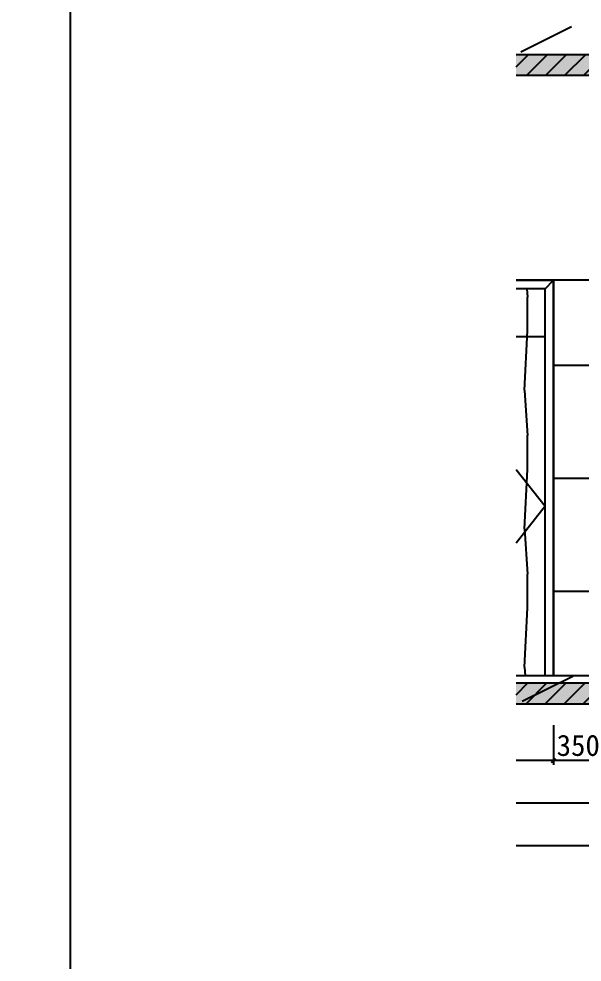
# Model space of a CAD drawing. Header units: millimetres. Extents: x 110215 to 630040, y -488650 to 141897.
# Drawn here: x 201486 to 205474, y -3791 to 2886 of the extents above; entities that cross this region are included whole.
import ezdxf
from ezdxf.xclip import XClip

# ---------------------------------------------------------------- set-up
doc = ezdxf.new("R2010")
doc.units = ezdxf.units.MM
doc.header["$LTSCALE"] = 1000
doc.header["$XCLIPFRAME"] = 0
doc.linetypes.add('_DASH', pattern=[0.6, 0.4, -0.2])
doc.linetypes.add('DOTE', pattern=[2.42, 2, -0.2, 0.02, -0.2])
doc.layers.get('Defpoints').update_dxf_attribs({"color": 2})
for name, color, linetype in [('0-140c立面材料填充', 250, 'Continuous'), ('0-140d立面材料分隔', 146, 'Continuous'), ('0-140立面图剖切线', 4, 'Continuous')]:
    doc.layers.add(name, color=color, linetype=linetype)
doc.styles.add('黑体', font='simhei.ttf')
doc.dimstyles.new('50', dxfattribs={"dimscale": 50, "dimtxt": 3, "dimasz": 0.6, "dimexe": 0.6, "dimexo": 0.6, "dimtad": 1, "dimdec": 0, "dimdsep": 46, "dimtxsty": '黑体', "dimblk1": 'ARCHTICK', "dimblk2": 'ARCHTICK', "dimsah": 1, "dimcen": 0, "dimdle": 1, "dimclrd": 251, "dimclre": 251, "dimclrt": 2, "dimadec": 0, "dimazin": 0, "dimtfac": 1, "dimtdec": 0, "dimtix": 1, "dimtmove": 2, "dimatfit": 3, "dimldrblk": 'DOT', "dimfxl": 0, "dimtolj": 1, "dimtzin": 0, "dimarcsym": 0})
pattern_1 = [(37.5, (677694.32, -150906.93), (-1.6000313, 48.9413237), [0, -38.608, 0, -43.18, 0, -41.275]), (7.5, (677694.32, -150906.93), (44.952328, 71.68251), [0, -20.828, 0, -34.798, 0, -13.335]), (327.5, (677663.077, -150906.93), (79.099237, 0.1437185), [0, -12.7, 0, -45.72, 0, -59.69]), (317.5, (677663.08, -150906.93), (76.355645, 22.292932), [0, -6.35, 0, -29.972, 0, -34.29])]
pattern_2 = [(45, (677694.32, -150906.93), (-269.4077, 269.4077), []), (45, (677784.12, -150906.93), (-269.4077, 269.4077), []), (45, (677873.92, -150906.93), (-269.4077, 269.4077), []), (45, (677963.73, -150906.93), (-269.4077, 269.4077), [])]

# ---------------------------------------------------------------- blocks, each defined once
blk = doc.blocks.new('xdfsfsw')
h = blk.add_hatch()
h.set_pattern_fill('WD木纹1', color=250, scale=20, style=0, pattern_type=2)
h.set_pattern_definition([(90, (2675360.6, 208530.9), (-980, 6e-14), [140, -840]), (272.29061, (2675360.6, 208530.9), (980, -3e-06), [500.4, -24019.192]), (272.29061, (2675360.6, 209510.9), (980, -3e-06), [500.4, -24019.192]), (272.29061, (2675360.6, 210490.9), (980, -3e-06), [500.4, -24019.192]), (272.29061, (2675360.6, 211470.9), (980, -3e-06), [500.4, -24019.192]), (272.29061, (2675360.6, 212450.9), (980, -3e-06), [500.4, -24019.192]), (272.29061, (2675360.6, 213430.9), (980, -3e-06), [500.4, -24019.192]), (272.29061, (2675360.6, 214410.9), (980, -3e-06), [500.4, -24019.192]), (272.29061, (2675360.6, 215390.9), (980, -3e-06), [500.4, -24019.192]), (272.29061, (2675360.6, 216370.9), (980, -3e-06), [500.4, -24019.192]), (272.29061, (2675360.6, 217350.9), (980, -3e-06), [500.4, -24019.192]), (272.29061, (2675360.6, 218330.9), (980, -3e-06), [500.4, -24019.192]), (272.29061, (2675360.6, 219310.9), (980, -3e-06), [500.4, -24019.192]), (272.29061, (2675360.6, 220290.9), (980, -3e-06), [500.4, -24019.192]), (272.29061, (2675360.6, 221270.9), (980, -3e-06), [500.4, -24019.192]), (272.29061, (2675360.6, 222250.9), (980, -3e-06), [500.4, -24019.192]), (272.29061, (2675360.6, 223230.9), (980, -3e-06), [500.4, -24019.192]), (272.29061, (2675360.6, 224210.9), (980, -3e-06), [500.4, -24019.192]), (272.29061, (2675360.6, 225190.9), (980, -3e-06), [500.4, -24019.192]), (272.29061, (2675360.6, 226170.9), (980, -3e-06), [500.4, -24019.192]), (272.29061, (2675360.6, 227150.9), (980, -3e-06), [500.4, -24019.192]), (272.29061, (2675360.6, 228130.9), (980, -3e-06), [500.4, -24019.192]), (272.29061, (2675360.6, 229110.9), (980, -3e-06), [500.4, -24019.192]), (272.29061, (2675360.6, 230090.9), (980, -3e-06), [500.4, -24019.192]), (272.29061, (2675360.6, 231070.9), (980, -3e-06), [500.4, -24019.192]), (272.29061, (2675360.6, 232050.9), (980, -3e-06), [500.4, -24019.192]), (83.65981, (2675360.6, 207850.9), (4e-05, 8820), [181.1077, -8693.1697]), (83.65981, (2675360.6, 208830.9), (4e-05, 8820), [181.1077, -8693.1697]), (83.65981, (2675360.6, 209810.9), (4e-05, 8820), [181.1077, -8693.1697]), (83.65981, (2675360.6, 210790.9), (4e-05, 8820), [181.1077, -8693.1697]), (83.65981, (2675360.6, 211770.9), (4e-05, 8820), [181.1077, -8693.1697]), (83.65981, (2675360.6, 212750.9), (4e-05, 8820), [181.1077, -8693.1697]), (83.65981, (2675360.6, 213730.9), (4e-05, 8820), [181.1077, -8693.1697]), (83.65981, (2675360.6, 214710.9), (4e-05, 8820), [181.1077, -8693.1697]), (83.65981, (2675360.6, 215690.9), (4e-05, 8820), [181.1077, -8693.1697]), (90, (2675360.6, 207690.9), (-980, 6e-14), [160, -820]), (90, (2675320.6, 208450.9), (-980, 6e-14), [220, -760]), (274.76364, (2675320.6, 208450.9), (980, -5e-06), [240.832, -11559.931]), (274.76364, (2675320.6, 209430.9), (980, -5e-06), [240.832, -11559.931]), (274.76364, (2675320.6, 210410.9), (980, -5e-06), [240.832, -11559.931]), (274.76364, (2675320.6, 211390.9), (980, -5e-06), [240.832, -11559.931]), (274.76364, (2675320.6, 212370.9), (980, -5e-06), [240.832, -11559.931]), (274.76364, (2675320.6, 213350.9), (980, -5e-06), [240.832, -11559.931]), (274.76364, (2675320.6, 214330.9), (980, -5e-06), [240.832, -11559.931]), (274.76364, (2675320.6, 215310.9), (980, -5e-06), [240.832, -11559.931]), (274.76364, (2675320.6, 216290.9), (980, -5e-06), [240.832, -11559.931]), (274.76364, (2675320.6, 217270.9), (980, -5e-06), [240.832, -11559.931]), (274.76364, (2675320.6, 218250.9), (980, -5e-06), [240.832, -11559.931]), (274.76364, (2675320.6, 219230.9), (980, -5e-06), [240.832, -11559.931]), (90, (2675340.6, 207930.9), (-980, 6e-14), [280, -700]), (83.65981, (2675320.6, 207750.9), (4e-05, 8820), [181.1077, -8693.1697]), (83.65981, (2675320.6, 208730.9), (4e-05, 8820), [181.1077, -8693.1697]), (83.65981, (2675320.6, 209710.9), (4e-05, 8820), [181.1077, -8693.1697]), (83.65981, (2675320.6, 210690.9), (4e-05, 8820), [181.1077, -8693.1697]), (83.65981, (2675320.6, 211670.9), (4e-05, 8820), [181.1077, -8693.1697]), (83.65981, (2675320.6, 212650.9), (4e-05, 8820), [181.1077, -8693.1697]), (83.65981, (2675320.6, 213630.9), (4e-05, 8820), [181.1077, -8693.1697]), (83.65981, (2675320.6, 214610.9), (4e-05, 8820), [181.1077, -8693.1697]), (83.65981, (2675320.6, 215590.9), (4e-05, 8820), [181.1077, -8693.1697]), (90, (2675320.6, 207690.9), (-980, 6e-14), [60, -920]), (85.914383, (2675260.6, 208390.9), (6e-05, 13720), [280.7134, -13474.242]), (85.914383, (2675260.6, 209370.9), (6e-05, 13720), [280.7134, -13474.242]), (85.914383, (2675260.6, 210350.9), (6e-05, 13720), [280.7134, -13474.242]), (85.914383, (2675260.6, 211330.9), (6e-05, 13720), [280.7134, -13474.242]), (85.914383, (2675260.6, 212310.9), (6e-05, 13720), [280.7134, -13474.242]), (85.914383, (2675260.6, 213290.9), (6e-05, 13720), [280.7134, -13474.242]), (85.914383, (2675260.6, 214270.9), (6e-05, 13720), [280.7134, -13474.242]), (85.914383, (2675260.6, 215250.9), (6e-05, 13720), [280.7134, -13474.242]), (85.914383, (2675260.6, 216230.9), (6e-05, 13720), [280.7134, -13474.242]), (85.914383, (2675260.6, 217210.9), (6e-05, 13720), [280.7134, -13474.242]), (85.914383, (2675260.6, 218190.9), (6e-05, 13720), [280.7134, -13474.242]), (85.914383, (2675260.6, 219170.9), (6e-05, 13720), [280.7134, -13474.242]), (85.914383, (2675260.6, 220150.9), (6e-05, 13720), [280.7134, -13474.242]), (85.914383, (2675260.6, 221130.9), (6e-05, 13720), [280.7134, -13474.242]), (85.914383, (2675260.6, 222110.9), (6e-05, 13720), [280.7134, -13474.242]), (273.17983, (2675260.6, 208390.9), (980, -3e-06), [360.555, -17306.646]), (273.17983, (2675260.6, 209370.9), (980, -3e-06), [360.555, -17306.646]), (273.17983, (2675260.6, 210350.9), (980, -3e-06), [360.555, -17306.646]), (273.17983, (2675260.6, 211330.9), (980, -3e-06), [360.555, -17306.646]), (273.17983, (2675260.6, 212310.9), (980, -3e-06), [360.555, -17306.646]), (273.17983, (2675260.6, 213290.9), (980, -3e-06), [360.555, -17306.646]), (273.17983, (2675260.6, 214270.9), (980, -3e-06), [360.555, -17306.646]), (273.17983, (2675260.6, 215250.9), (980, -3e-06), [360.555, -17306.646]), (273.17983, (2675260.6, 216230.9), (980, -3e-06), [360.555, -17306.646]), (273.17983, (2675260.6, 217210.9), (980, -3e-06), [360.555, -17306.646]), (273.17983, (2675260.6, 218190.9), (980, -3e-06), [360.555, -17306.646]), (273.17983, (2675260.6, 219170.9), (980, -3e-06), [360.555, -17306.646]), (273.17983, (2675260.6, 220150.9), (980, -3e-06), [360.555, -17306.646]), (273.17983, (2675260.6, 221130.9), (980, -3e-06), [360.555, -17306.646]), (273.17983, (2675260.6, 222110.9), (980, -3e-06), [360.555, -17306.646]), (273.17983, (2675260.6, 223090.9), (980, -3e-06), [360.555, -17306.646]), (273.17983, (2675260.6, 224070.9), (980, -3e-06), [360.555, -17306.646]), (273.17983, (2675260.6, 225050.9), (980, -3e-06), [360.555, -17306.646]), (273.17983, (2675260.6, 226030.9), (980, -3e-06), [360.555, -17306.646]), (90, (2675280.6, 207690.9), (-980, 6e-14), [340, -640]), (87.27369, (2675460.6, 208250.9), (-3e-06, 20580), [420.476, -20182.844]), (87.27369, (2675460.6, 209230.9), (-3e-06, 20580), [420.476, -20182.844]), (87.27369, (2675460.6, 210210.9), (-3e-06, 20580), [420.476, -20182.844]), (87.27369, (2675460.6, 211190.9), (-3e-06, 20580), [420.476, -20182.844]), (87.27369, (2675460.6, 212170.9), (-3e-06, 20580), [420.476, -20182.844]), (87.27369, (2675460.6, 213150.9), (-3e-06, 20580), [420.476, -20182.844]), (87.27369, (2675460.6, 214130.9), (-3e-06, 20580), [420.476, -20182.844]), (87.27369, (2675460.6, 215110.9), (-3e-06, 20580), [420.476, -20182.844]), (87.27369, (2675460.6, 216090.9), (-3e-06, 20580), [420.476, -20182.844]), (87.27369, (2675460.6, 217070.9), (-3e-06, 20580), [420.476, -20182.844]), (87.27369, (2675460.6, 218050.9), (-3e-06, 20580), [420.476, -20182.844]), (87.27369, (2675460.6, 219030.9), (-3e-06, 20580), [420.476, -20182.844]), (87.27369, (2675460.6, 220010.9), (-3e-06, 20580), [420.476, -20182.844]), (87.27369, (2675460.6, 220990.9), (-3e-06, 20580), [420.476, -20182.844]), (87.27369, (2675460.6, 221970.9), (-3e-06, 20580), [420.476, -20182.844]), (87.27369, (2675460.6, 222950.9), (-3e-06, 20580), [420.476, -20182.844]), (87.27369, (2675460.6, 223930.9), (-3e-06, 20580), [420.476, -20182.844]), (87.27369, (2675460.6, 224910.9), (-3e-06, 20580), [420.476, -20182.844]), (87.27369, (2675460.6, 225890.9), (-3e-06, 20580), [420.476, -20182.844]), (87.27369, (2675460.6, 226870.9), (-3e-06, 20580), [420.476, -20182.844]), (87.27369, (2675460.6, 227850.9), (-3e-06, 20580), [420.476, -20182.844]), (90, (2675460.6, 207950.9), (-980, 6e-14), [300, -680]), (274.398705, (2675460.6, 207950.9), (980, 3e-06), [260.768, -12516.8686]), (274.398705, (2675460.6, 208930.9), (980, 3e-06), [260.768, -12516.8686]), (274.398705, (2675460.6, 209910.9), (980, 3e-06), [260.768, -12516.8686]), (274.398705, (2675460.6, 210890.9), (980, 3e-06), [260.768, -12516.8686]), (274.398705, (2675460.6, 211870.9), (980, 3e-06), [260.768, -12516.8686]), (274.398705, (2675460.6, 212850.9), (980, 3e-06), [260.768, -12516.8686]), (274.398705, (2675460.6, 213830.9), (980, 3e-06), [260.768, -12516.8686]), (274.398705, (2675460.6, 214810.9), (980, 3e-06), [260.768, -12516.8686]), (274.398705, (2675460.6, 215790.9), (980, 3e-06), [260.768, -12516.8686]), (274.398705, (2675460.6, 216770.9), (980, 3e-06), [260.768, -12516.8686]), (274.398705, (2675460.6, 217750.9), (980, 3e-06), [260.768, -12516.8686]), (274.398705, (2675460.6, 218730.9), (980, 3e-06), [260.768, -12516.8686]), (274.398705, (2675460.6, 219710.9), (980, 3e-06), [260.768, -12516.8686]), (90, (2675060.6, 208490.9), (-980, 6e-14), [180, -800]), (84.80557, (2675040.6, 208270.9), (2e-05, 10780), [220.907, -10603.5466]), (84.80557, (2675040.6, 209250.9), (2e-05, 10780), [220.907, -10603.5466]), (84.80557, (2675040.6, 210230.9), (2e-05, 10780), [220.907, -10603.5466]), (84.80557, (2675040.6, 211210.9), (2e-05, 10780), [220.907, -10603.5466]), (84.80557, (2675040.6, 212190.9), (2e-05, 10780), [220.907, -10603.5466]), (84.80557, (2675040.6, 213170.9), (2e-05, 10780), [220.907, -10603.5466]), (84.80557, (2675040.6, 214150.9), (2e-05, 10780), [220.907, -10603.5466]), (84.80557, (2675040.6, 215130.9), (2e-05, 10780), [220.907, -10603.5466]), (84.80557, (2675040.6, 216110.9), (2e-05, 10780), [220.907, -10603.5466]), (84.80557, (2675040.6, 217090.9), (2e-05, 10780), [220.907, -10603.5466]), (84.80557, (2675040.6, 218070.9), (2e-05, 10780), [220.907, -10603.5466]), (84.80557, (2675040.6, 219050.9), (2e-05, 10780), [220.907, -10603.5466]), (90, (2675040.6, 207950.9), (-980, 6e-14), [320, -660]), (274.398705, (2675040.6, 207950.9), (980, 3e-06), [260.768, -12516.8686]), (274.398705, (2675040.6, 208930.9), (980, 3e-06), [260.768, -12516.8686]), (274.398705, (2675040.6, 209910.9), (980, 3e-06), [260.768, -12516.8686]), (274.398705, (2675040.6, 210890.9), (980, 3e-06), [260.768, -12516.8686]), (274.398705, (2675040.6, 211870.9), (980, 3e-06), [260.768, -12516.8686]), (274.398705, (2675040.6, 212850.9), (980, 3e-06), [260.768, -12516.8686]), (274.398705, (2675040.6, 213830.9), (980, 3e-06), [260.768, -12516.8686]), (274.398705, (2675040.6, 214810.9), (980, 3e-06), [260.768, -12516.8686]), (274.398705, (2675040.6, 215790.9), (980, 3e-06), [260.768, -12516.8686]), (274.398705, (2675040.6, 216770.9), (980, 3e-06), [260.768, -12516.8686]), (274.398705, (2675040.6, 217750.9), (980, 3e-06), [260.768, -12516.8686]), (274.398705, (2675040.6, 218730.9), (980, 3e-06), [260.768, -12516.8686]), (274.398705, (2675040.6, 219710.9), (980, 3e-06), [260.768, -12516.8686]), (90, (2675520.6, 208530.9), (-980, 6e-14), [140, -840]), (272.385944, (2675520.6, 208530.9), (980, -6e-06), [480.416, -23059.991]), (272.385944, (2675520.6, 209510.9), (980, -6e-06), [480.416, -23059.991]), (272.385944, (2675520.6, 210490.9), (980, -6e-06), [480.416, -23059.991]), (272.385944, (2675520.6, 211470.9), (980, -6e-06), [480.416, -23059.991]), (272.385944, (2675520.6, 212450.9), (980, -6e-06), [480.416, -23059.991]), (272.385944, (2675520.6, 213430.9), (980, -6e-06), [480.416, -23059.991]), (272.385944, (2675520.6, 214410.9), (980, -6e-06), [480.416, -23059.991]), (272.385944, (2675520.6, 215390.9), (980, -6e-06), [480.416, -23059.991]), (272.385944, (2675520.6, 216370.9), (980, -6e-06), [480.416, -23059.991]), (272.385944, (2675520.6, 217350.9), (980, -6e-06), [480.416, -23059.991]), (272.385944, (2675520.6, 218330.9), (980, -6e-06), [480.416, -23059.991]), (272.385944, (2675520.6, 219310.9), (980, -6e-06), [480.416, -23059.991]), (272.385944, (2675520.6, 220290.9), (980, -6e-06), [480.416, -23059.991]), (272.385944, (2675520.6, 221270.9), (980, -6e-06), [480.416, -23059.991]), (272.385944, (2675520.6, 222250.9), (980, -6e-06), [480.416, -23059.991]), (272.385944, (2675520.6, 223230.9), (980, -6e-06), [480.416, -23059.991]), (272.385944, (2675520.6, 224210.9), (980, -6e-06), [480.416, -23059.991]), (272.385944, (2675520.6, 225190.9), (980, -6e-06), [480.416, -23059.991]), (272.385944, (2675520.6, 226170.9), (980, -6e-06), [480.416, -23059.991]), (272.385944, (2675520.6, 227150.9), (980, -6e-06), [480.416, -23059.991]), (272.385944, (2675520.6, 228130.9), (980, -6e-06), [480.416, -23059.991]), (272.385944, (2675520.6, 229110.9), (980, -6e-06), [480.416, -23059.991]), (272.385944, (2675520.6, 230090.9), (980, -6e-06), [480.416, -23059.991]), (272.385944, (2675520.6, 231070.9), (980, -6e-06), [480.416, -23059.991]), (272.385944, (2675520.6, 232050.9), (980, -6e-06), [480.416, -23059.991]), (86.82017, (2675520.6, 207690.9), (-3e-05, 17640), [360.555, -17306.646]), (86.82017, (2675520.6, 208670.9), (-3e-05, 17640), [360.555, -17306.646]), (86.82017, (2675520.6, 209650.9), (-3e-05, 17640), [360.555, -17306.646]), (86.82017, (2675520.6, 210630.9), (-3e-05, 17640), [360.555, -17306.646]), (86.82017, (2675520.6, 211610.9), (-3e-05, 17640), [360.555, -17306.646]), (86.82017, (2675520.6, 212590.9), (-3e-05, 17640), [360.555, -17306.646]), (86.82017, (2675520.6, 213570.9), (-3e-05, 17640), [360.555, -17306.646]), (86.82017, (2675520.6, 214550.9), (-3e-05, 17640), [360.555, -17306.646]), (86.82017, (2675520.6, 215530.9), (-3e-05, 17640), [360.555, -17306.646]), (86.82017, (2675520.6, 216510.9), (-3e-05, 17640), [360.555, -17306.646]), (86.82017, (2675520.6, 217490.9), (-3e-05, 17640), [360.555, -17306.646]), (86.82017, (2675520.6, 218470.9), (-3e-05, 17640), [360.555, -17306.646]), (86.82017, (2675520.6, 219450.9), (-3e-05, 17640), [360.555, -17306.646]), (86.82017, (2675520.6, 220430.9), (-3e-05, 17640), [360.555, -17306.646]), (86.82017, (2675520.6, 221410.9), (-3e-05, 17640), [360.555, -17306.646]), (86.82017, (2675520.6, 222390.9), (-3e-05, 17640), [360.555, -17306.646]), (86.82017, (2675520.6, 223370.9), (-3e-05, 17640), [360.555, -17306.646]), (86.82017, (2675520.6, 224350.9), (-3e-05, 17640), [360.555, -17306.646]), (86.82017, (2675520.6, 225330.9), (-3e-05, 17640), [360.555, -17306.646]), (90, (2675660.6, 208430.9), (-980, 6e-14), [240, -740]), (87.27369, (2675640.6, 208010.9), (-3e-06, 20580), [420.476, -20182.844]), (87.27369, (2675640.6, 208990.9), (-3e-06, 20580), [420.476, -20182.844]), (87.27369, (2675640.6, 209970.9), (-3e-06, 20580), [420.476, -20182.844]), (87.27369, (2675640.6, 210950.9), (-3e-06, 20580), [420.476, -20182.844]), (87.27369, (2675640.6, 211930.9), (-3e-06, 20580), [420.476, -20182.844]), (87.27369, (2675640.6, 212910.9), (-3e-06, 20580), [420.476, -20182.844]), (87.27369, (2675640.6, 213890.9), (-3e-06, 20580), [420.476, -20182.844]), (87.27369, (2675640.6, 214870.9), (-3e-06, 20580), [420.476, -20182.844]), (87.27369, (2675640.6, 215850.9), (-3e-06, 20580), [420.476, -20182.844]), (87.27369, (2675640.6, 216830.9), (-3e-06, 20580), [420.476, -20182.844]), (87.27369, (2675640.6, 217810.9), (-3e-06, 20580), [420.476, -20182.844]), (87.27369, (2675640.6, 218790.9), (-3e-06, 20580), [420.476, -20182.844]), (87.27369, (2675640.6, 219770.9), (-3e-06, 20580), [420.476, -20182.844]), (87.27369, (2675640.6, 220750.9), (-3e-06, 20580), [420.476, -20182.844]), (87.27369, (2675640.6, 221730.9), (-3e-06, 20580), [420.476, -20182.844]), (87.27369, (2675640.6, 222710.9), (-3e-06, 20580), [420.476, -20182.844]), (87.27369, (2675640.6, 223690.9), (-3e-06, 20580), [420.476, -20182.844]), (87.27369, (2675640.6, 224670.9), (-3e-06, 20580), [420.476, -20182.844]), (87.27369, (2675640.6, 225650.9), (-3e-06, 20580), [420.476, -20182.844]), (87.27369, (2675640.6, 226630.9), (-3e-06, 20580), [420.476, -20182.844]), (87.27369, (2675640.6, 227610.9), (-3e-06, 20580), [420.476, -20182.844]), (273.576334, (2675640.6, 208010.9), (980, -6e-06), [320.6244, -15389.971]), (273.576334, (2675640.6, 208990.9), (980, -6e-06), [320.6244, -15389.971]), (273.576334, (2675640.6, 209970.9), (980, -6e-06), [320.6244, -15389.971]), (273.576334, (2675640.6, 210950.9), (980, -6e-06), [320.6244, -15389.971]), (273.576334, (2675640.6, 211930.9), (980, -6e-06), [320.6244, -15389.971]), (273.576334, (2675640.6, 212910.9), (980, -6e-06), [320.6244, -15389.971]), (273.576334, (2675640.6, 213890.9), (980, -6e-06), [320.6244, -15389.971]), (273.576334, (2675640.6, 214870.9), (980, -6e-06), [320.6244, -15389.971]), (273.576334, (2675640.6, 215850.9), (980, -6e-06), [320.6244, -15389.971]), (273.576334, (2675640.6, 216830.9), (980, -6e-06), [320.6244, -15389.971]), (273.576334, (2675640.6, 217810.9), (980, -6e-06), [320.6244, -15389.971]), (273.576334, (2675640.6, 218790.9), (980, -6e-06), [320.6244, -15389.971]), (273.576334, (2675640.6, 219770.9), (980, -6e-06), [320.6244, -15389.971]), (273.576334, (2675640.6, 220750.9), (980, -6e-06), [320.6244, -15389.971]), (273.576334, (2675640.6, 221730.9), (980, -6e-06), [320.6244, -15389.971]), (273.576334, (2675640.6, 222710.9), (980, -6e-06), [320.6244, -15389.971]), (90, (2674940.6, 208570.9), (-980, 6e-14), [100, -880]), (277.125016, (2674940.6, 208570.9), (980, -6e-06), [161.245, -7739.7674]), (277.125016, (2674940.6, 209550.9), (980, -6e-06), [161.245, -7739.7674]), (277.125016, (2674940.6, 210530.9), (980, -6e-06), [161.245, -7739.7674]), (277.125016, (2674940.6, 211510.9), (980, -6e-06), [161.245, -7739.7674]), (277.125016, (2674940.6, 212490.9), (980, -6e-06), [161.245, -7739.7674]), (277.125016, (2674940.6, 213470.9), (980, -6e-06), [161.245, -7739.7674]), (277.125016, (2674940.6, 214450.9), (980, -6e-06), [161.245, -7739.7674]), (277.125016, (2674940.6, 215430.9), (980, -6e-06), [161.245, -7739.7674]), (277.125016, (2674940.6, 216410.9), (980, -6e-06), [161.245, -7739.7674]), (88.09085, (2674940.6, 207810.9), (-0.0002, 29400), [600.333, -28815.996]), (88.09085, (2674940.6, 208790.9), (-0.0002, 29400), [600.333, -28815.996]), (88.09085, (2674940.6, 209770.9), (-0.0002, 29400), [600.333, -28815.996]), (88.09085, (2674940.6, 210750.9), (-0.0002, 29400), [600.333, -28815.996]), (88.09085, (2674940.6, 211730.9), (-0.0002, 29400), [600.333, -28815.996]), (88.09085, (2674940.6, 212710.9), (-0.0002, 29400), [600.333, -28815.996]), (88.09085, (2674940.6, 213690.9), (-0.0002, 29400), [600.333, -28815.996]), (88.09085, (2674940.6, 214670.9), (-0.0002, 29400), [600.333, -28815.996]), (88.09085, (2674940.6, 215650.9), (-0.0002, 29400), [600.333, -28815.996]), (88.09085, (2674940.6, 216630.9), (-0.0002, 29400), [600.333, -28815.996]), (88.09085, (2674940.6, 217610.9), (-0.0002, 29400), [600.333, -28815.996]), (88.09085, (2674940.6, 218590.9), (-0.0002, 29400), [600.333, -28815.996]), (88.09085, (2674940.6, 219570.9), (-0.0002, 29400), [600.333, -28815.996]), (88.09085, (2674940.6, 220550.9), (-0.0002, 29400), [600.333, -28815.996]), (88.09085, (2674940.6, 221530.9), (-0.0002, 29400), [600.333, -28815.996]), (88.09085, (2674940.6, 222510.9), (-0.0002, 29400), [600.333, -28815.996]), (88.09085, (2674940.6, 223490.9), (-0.0002, 29400), [600.333, -28815.996]), (88.09085, (2674940.6, 224470.9), (-0.0002, 29400), [600.333, -28815.996]), (88.09085, (2674940.6, 225450.9), (-0.0002, 29400), [600.333, -28815.996]), (88.09085, (2674940.6, 226430.9), (-0.0002, 29400), [600.333, -28815.996]), (88.09085, (2674940.6, 227410.9), (-0.0002, 29400), [600.333, -28815.996]), (88.09085, (2674940.6, 228390.9), (-0.0002, 29400), [600.333, -28815.996]), (88.09085, (2674940.6, 229370.9), (-0.0002, 29400), [600.333, -28815.996]), (88.09085, (2674940.6, 230350.9), (-0.0002, 29400), [600.333, -28815.996]), (88.09085, (2674940.6, 231330.9), (-0.0002, 29400), [600.333, -28815.996]), (88.09085, (2674940.6, 232310.9), (-0.0002, 29400), [600.333, -28815.996]), (88.09085, (2674940.6, 233290.9), (-0.0002, 29400), [600.333, -28815.996]), (88.09085, (2674940.6, 234270.9), (-0.0002, 29400), [600.333, -28815.996]), (88.09085, (2674940.6, 235250.9), (-0.0002, 29400), [600.333, -28815.996]), (88.09085, (2674940.6, 236230.9), (-0.0002, 29400), [600.333, -28815.996]), (90, (2674940.6, 207690.9), (-980, 6e-14), [120, -860]), (85.914383, (2675860.6, 208390.9), (6e-05, 13720), [280.7134, -13474.242]), (85.914383, (2675860.6, 209370.9), (6e-05, 13720), [280.7134, -13474.242]), (85.914383, (2675860.6, 210350.9), (6e-05, 13720), [280.7134, -13474.242]), (85.914383, (2675860.6, 211330.9), (6e-05, 13720), [280.7134, -13474.242]), (85.914383, (2675860.6, 212310.9), (6e-05, 13720), [280.7134, -13474.242]), (85.914383, (2675860.6, 213290.9), (6e-05, 13720), [280.7134, -13474.242]), (85.914383, (2675860.6, 214270.9), (6e-05, 13720), [280.7134, -13474.242]), (85.914383, (2675860.6, 215250.9), (6e-05, 13720), [280.7134, -13474.242]), (85.914383, (2675860.6, 216230.9), (6e-05, 13720), [280.7134, -13474.242]), (85.914383, (2675860.6, 217210.9), (6e-05, 13720), [280.7134, -13474.242]), (85.914383, (2675860.6, 218190.9), (6e-05, 13720), [280.7134, -13474.242]), (85.914383, (2675860.6, 219170.9), (6e-05, 13720), [280.7134, -13474.242]), (85.914383, (2675860.6, 220150.9), (6e-05, 13720), [280.7134, -13474.242]), (85.914383, (2675860.6, 221130.9), (6e-05, 13720), [280.7134, -13474.242]), (85.914383, (2675860.6, 222110.9), (6e-05, 13720), [280.7134, -13474.242]), (90, (2675860.6, 208170.9), (-980, 6e-14), [220, -760]), (272.385944, (2675860.6, 208170.9), (980, -6e-06), [480.416, -23059.991]), (272.385944, (2675860.6, 209150.9), (980, -6e-06), [480.416, -23059.991]), (272.385944, (2675860.6, 210130.9), (980, -6e-06), [480.416, -23059.991]), (272.385944, (2675860.6, 211110.9), (980, -6e-06), [480.416, -23059.991]), (272.385944, (2675860.6, 212090.9), (980, -6e-06), [480.416, -23059.991]), (272.385944, (2675860.6, 213070.9), (980, -6e-06), [480.416, -23059.991]), (272.385944, (2675860.6, 214050.9), (980, -6e-06), [480.416, -23059.991]), (272.385944, (2675860.6, 215030.9), (980, -6e-06), [480.416, -23059.991]), (272.385944, (2675860.6, 216010.9), (980, -6e-06), [480.416, -23059.991]), (272.385944, (2675860.6, 216990.9), (980, -6e-06), [480.416, -23059.991]), (272.385944, (2675860.6, 217970.9), (980, -6e-06), [480.416, -23059.991]), (272.385944, (2675860.6, 218950.9), (980, -6e-06), [480.416, -23059.991]), (272.385944, (2675860.6, 219930.9), (980, -6e-06), [480.416, -23059.991]), (272.385944, (2675860.6, 220910.9), (980, -6e-06), [480.416, -23059.991]), (272.385944, (2675860.6, 221890.9), (980, -6e-06), [480.416, -23059.991]), (272.385944, (2675860.6, 222870.9), (980, -6e-06), [480.416, -23059.991]), (272.385944, (2675860.6, 223850.9), (980, -6e-06), [480.416, -23059.991]), (272.385944, (2675860.6, 224830.9), (980, -6e-06), [480.416, -23059.991]), (272.385944, (2675860.6, 225810.9), (980, -6e-06), [480.416, -23059.991]), (272.385944, (2675860.6, 226790.9), (980, -6e-06), [480.416, -23059.991]), (272.385944, (2675860.6, 227770.9), (980, -6e-06), [480.416, -23059.991]), (272.385944, (2675860.6, 228750.9), (980, -6e-06), [480.416, -23059.991]), (272.385944, (2675860.6, 229730.9), (980, -6e-06), [480.416, -23059.991]), (272.385944, (2675860.6, 230710.9), (980, -6e-06), [480.416, -23059.991]), (272.385944, (2675860.6, 231690.9), (980, -6e-06), [480.416, -23059.991]), (272.385944, (2675800.6, 208670.9), (980, -6e-06), [480.416, -23059.991]), (272.385944, (2675800.6, 209650.9), (980, -6e-06), [480.416, -23059.991]), (272.385944, (2675800.6, 210630.9), (980, -6e-06), [480.416, -23059.991]), (272.385944, (2675800.6, 211610.9), (980, -6e-06), [480.416, -23059.991]), (272.385944, (2675800.6, 212590.9), (980, -6e-06), [480.416, -23059.991]), (272.385944, (2675800.6, 213570.9), (980, -6e-06), [480.416, -23059.991]), (272.385944, (2675800.6, 214550.9), (980, -6e-06), [480.416, -23059.991]), (272.385944, (2675800.6, 215530.9), (980, -6e-06), [480.416, -23059.991]), (272.385944, (2675800.6, 216510.9), (980, -6e-06), [480.416, -23059.991]), (272.385944, (2675800.6, 217490.9), (980, -6e-06), [480.416, -23059.991]), (272.385944, (2675800.6, 218470.9), (980, -6e-06), [480.416, -23059.991]), (272.385944, (2675800.6, 219450.9), (980, -6e-06), [480.416, -23059.991]), (272.385944, (2675800.6, 220430.9), (980, -6e-06), [480.416, -23059.991]), (272.385944, (2675800.6, 221410.9), (980, -6e-06), [480.416, -23059.991]), (272.385944, (2675800.6, 222390.9), (980, -6e-06), [480.416, -23059.991]), (272.385944, (2675800.6, 223370.9), (980, -6e-06), [480.416, -23059.991]), (272.385944, (2675800.6, 224350.9), (980, -6e-06), [480.416, -23059.991]), (272.385944, (2675800.6, 225330.9), (980, -6e-06), [480.416, -23059.991]), (272.385944, (2675800.6, 226310.9), (980, -6e-06), [480.416, -23059.991]), (272.385944, (2675800.6, 227290.9), (980, -6e-06), [480.416, -23059.991]), (272.385944, (2675800.6, 228270.9), (980, -6e-06), [480.416, -23059.991]), (272.385944, (2675800.6, 229250.9), (980, -6e-06), [480.416, -23059.991]), (272.385944, (2675800.6, 230230.9), (980, -6e-06), [480.416, -23059.991]), (272.385944, (2675800.6, 231210.9), (980, -6e-06), [480.416, -23059.991]), (272.385944, (2675800.6, 232190.9), (980, -6e-06), [480.416, -23059.991]), (90, (2675820.6, 207950.9), (-980, 6e-14), [240, -740]), (84.289407, (2675800.6, 207750.9), (-2e-05, 9800), [200.9975, -9647.8806]), (84.289407, (2675800.6, 208730.9), (-2e-05, 9800), [200.9975, -9647.8806]), (84.289407, (2675800.6, 209710.9), (-2e-05, 9800), [200.9975, -9647.8806]), (84.289407, (2675800.6, 210690.9), (-2e-05, 9800), [200.9975, -9647.8806]), (84.289407, (2675800.6, 211670.9), (-2e-05, 9800), [200.9975, -9647.8806]), (84.289407, (2675800.6, 212650.9), (-2e-05, 9800), [200.9975, -9647.8806]), (84.289407, (2675800.6, 213630.9), (-2e-05, 9800), [200.9975, -9647.8806]), (84.289407, (2675800.6, 214610.9), (-2e-05, 9800), [200.9975, -9647.8806]), (84.289407, (2675800.6, 215590.9), (-2e-05, 9800), [200.9975, -9647.8806]), (84.289407, (2675800.6, 216570.9), (-2e-05, 9800), [200.9975, -9647.8806]), (84.289407, (2675800.6, 217550.9), (-2e-05, 9800), [200.9975, -9647.8806]), (90, (2675800.6, 207690.9), (-980, 6e-14), [60, -920]), (90, (2675140.6, 208610.9), (-980, 6e-14), [60, -920]), (272.72631, (2675140.6, 208610.9), (980, 7e-06), [420.476, -20182.844]), (272.72631, (2675140.6, 209590.9), (980, 7e-06), [420.476, -20182.844]), (272.72631, (2675140.6, 210570.9), (980, 7e-06), [420.476, -20182.844]), (272.72631, (2675140.6, 211550.9), (980, 7e-06), [420.476, -20182.844]), (272.72631, (2675140.6, 212530.9), (980, 7e-06), [420.476, -20182.844]), (272.72631, (2675140.6, 213510.9), (980, 7e-06), [420.476, -20182.844]), (272.72631, (2675140.6, 214490.9), (980, 7e-06), [420.476, -20182.844]), (272.72631, (2675140.6, 215470.9), (980, 7e-06), [420.476, -20182.844]), (272.72631, (2675140.6, 216450.9), (980, 7e-06), [420.476, -20182.844]), (272.72631, (2675140.6, 217430.9), (980, 7e-06), [420.476, -20182.844]), (272.72631, (2675140.6, 218410.9), (980, 7e-06), [420.476, -20182.844]), (272.72631, (2675140.6, 219390.9), (980, 7e-06), [420.476, -20182.844]), (272.72631, (2675140.6, 220370.9), (980, 7e-06), [420.476, -20182.844]), (272.72631, (2675140.6, 221350.9), (980, 7e-06), [420.476, -20182.844]), (272.72631, (2675140.6, 222330.9), (980, 7e-06), [420.476, -20182.844]), (272.72631, (2675140.6, 223310.9), (980, 7e-06), [420.476, -20182.844]), (272.72631, (2675140.6, 224290.9), (980, 7e-06), [420.476, -20182.844]), (272.72631, (2675140.6, 225270.9), (980, 7e-06), [420.476, -20182.844]), (272.72631, (2675140.6, 226250.9), (980, 7e-06), [420.476, -20182.844]), (272.72631, (2675140.6, 227230.9), (980, 7e-06), [420.476, -20182.844]), (272.72631, (2675140.6, 228210.9), (980, 7e-06), [420.476, -20182.844]), (90, (2675160.6, 208050.9), (-980, 6e-14), [140, -840]), (84.289407, (2675140.6, 207850.9), (-2e-05, 9800), [200.9975, -9647.8806]), (84.289407, (2675140.6, 208830.9), (-2e-05, 9800), [200.9975, -9647.8806]), (84.289407, (2675140.6, 209810.9), (-2e-05, 9800), [200.9975, -9647.8806]), (84.289407, (2675140.6, 210790.9), (-2e-05, 9800), [200.9975, -9647.8806]), (84.289407, (2675140.6, 211770.9), (-2e-05, 9800), [200.9975, -9647.8806]), (84.289407, (2675140.6, 212750.9), (-2e-05, 9800), [200.9975, -9647.8806]), (84.289407, (2675140.6, 213730.9), (-2e-05, 9800), [200.9975, -9647.8806]), (84.289407, (2675140.6, 214710.9), (-2e-05, 9800), [200.9975, -9647.8806]), (84.289407, (2675140.6, 215690.9), (-2e-05, 9800), [200.9975, -9647.8806]), (84.289407, (2675140.6, 216670.9), (-2e-05, 9800), [200.9975, -9647.8806]), (84.289407, (2675140.6, 217650.9), (-2e-05, 9800), [200.9975, -9647.8806]), (90, (2675140.6, 207690.9), (-980, 6e-14), [160, -820])])
h.paths.add_polyline_path([(371281.7, 123339.8), (371131.7, 123339.8), (371131.7, 120939.8), (371281.7, 120939.8)])
h.paths.add_polyline_path([(371431.7, 123339.8), (371281.7, 123339.8), (371281.7, 120939.8), (371431.7, 120939.8)])
h.paths.add_polyline_path([(370441.7, 123339.8), (370441.7, 120939.8), (370951.7, 120939.8), (370951.7, 123339.8)])
h.paths.add_polyline_path([(372121.7, 120939.8), (372121.7, 123339.8), (371611.7, 123339.8), (371611.7, 120939.8)])
h.paths.add_polyline_path([(372121.7, 123679.8), (371611.7, 123679.8), (371611.7, 123339.8), (372121.7, 123339.8)])
h.paths.add_polyline_path([(371431.7, 123679.8), (371131.7, 123679.8), (371131.7, 123339.8), (371431.7, 123339.8)])
h.paths.add_polyline_path([(370951.7, 123679.8), (370441.7, 123679.8), (370441.7, 123339.8), (370951.7, 123339.8)])
h = blk.add_hatch()
h.set_pattern_fill('AR-SAND', color=8, style=0)
h.set_pattern_definition(pattern_1)
h.paths.add_polyline_path([(371611.7, 123679.8), (371431.7, 123679.8), (371431.7, 123339.8), (371611.7, 123339.8)])
h.paths.add_polyline_path([(371131.7, 123679.8), (370951.7, 123679.8), (370951.7, 123339.8), (371131.7, 123339.8)])
h = blk.add_hatch()
h.set_pattern_fill('ANSI34', color=8, scale=20, style=0)
h.set_pattern_definition(pattern_2)
h.paths.add_polyline_path([(371611.7, 123679.8), (371431.7, 123679.8), (371431.7, 123339.8), (371611.7, 123339.8)])
h.paths.add_polyline_path([(371131.7, 123679.8), (370951.7, 123679.8), (370951.7, 123339.8), (371131.7, 123339.8)])
h = blk.add_hatch()
h.set_pattern_fill('ANSI34', color=8, scale=20, style=0)
h.set_pattern_definition(pattern_2)
h.paths.add_polyline_path([(370951.7, 123339.8), (370951.7, 120939.8), (371131.7, 120939.8), (371131.7, 123339.8)])
h.paths.add_polyline_path([(371611.7, 120939.8), (371611.7, 123339.8), (371431.7, 123339.8), (371431.7, 120939.8)])
h = blk.add_hatch()
h.set_pattern_fill('AR-SAND', color=8, style=0)
h.set_pattern_definition(pattern_1)
h.paths.add_polyline_path([(370951.7, 123339.8), (370951.7, 120939.8), (371131.7, 120939.8), (371131.7, 123339.8)])
h.paths.add_polyline_path([(371611.7, 120939.8), (371611.7, 123339.8), (371431.7, 123339.8), (371431.7, 120939.8)])
for p, q in [((370281.7, 123739.8, 6.9), (370281.7, 120939.8, 6.9)), ((372281.7, 123739.8, 6.9), (372281.7, 120939.8, 6.9))]:
    blk.add_line(p, q)
at = {"color": 8}
for p, q in [((370341.7, 123679.8), (370281.7, 123739.8)), ((372221.7, 123679.8), (372281.7, 123739.8))]:
    blk.add_line(p, q, dxfattribs=at)
at = {"color": 4}
for p, q in [((370951.7, 120939.8), (371131.7, 120939.8)), ((371611.7, 120939.8), (371431.7, 120939.8))]:
    blk.add_line(p, q, dxfattribs=at)
at = {"color": 8, "linetype": 'DOTE', "ltscale": 200}
blk.add_lwpolyline([(371281.7, 123339.8), (372221.7, 122139.8), (371281.7, 120939.8), (370341.7, 122139.8), (371281.7, 123339.8)], dxfattribs=at)
at = {"color": 1}
for points in [[(371261.7, 122609.8), (371261.7, 122639.8), (371166.7, 122639.8), (371166.7, 121239.8), (371261.7, 121239.8), (371261.7, 121269.8), (371196.7, 121269.8), (371196.7, 122609.8), (371261.7, 122609.8)], [(371301.7, 122609.8), (371301.7, 122639.8), (371396.7, 122639.8), (371396.7, 121239.8), (371301.7, 121239.8), (371301.7, 121269.8), (371366.7, 121269.8), (371366.7, 122609.8), (371301.7, 122609.8)]]:
    blk.add_lwpolyline(points, dxfattribs=at)
at = {"layer": '0-140d立面材料分隔'}
for p, q in [((370281.7, 123739.8), (372281.7, 123739.8)), ((370281.7, 123739.8), (370281.7, 120939.8)), ((372281.7, 120939.8), (372281.7, 123739.8)), ((370341.7, 123679.8), (370341.7, 120939.8)), ((372221.7, 123679.8), (370341.7, 123679.8)), ((370951.7, 123679.8), (370951.7, 120939.8)), ((371131.7, 123679.8), (371131.7, 120939.8)), ((371431.7, 123679.8), (371431.7, 120939.8)), ((371611.7, 123679.8), (371611.7, 120939.8)), ((372221.7, 120939.8), (372221.7, 123679.8)), ((372221.7, 123339.8), (370341.7, 123339.8)), ((371281.7, 123339.8), (371281.7, 120939.8))]:
    blk.add_line(p, q, dxfattribs=at)
blk = doc.blocks.new('_ArchTick')
at = {"color": 0, "linetype": 'ByBlock', "const_width": 0.4}
blk.add_lwpolyline([(-0.5, -0.5), (0.5, 0.5)], dxfattribs=at)
blk = doc.blocks.new('*D802')
at = {"color": 251, "lineweight": -2, "transparency": 16777216}
for p, q in [((288289.4, 7940.8), (288289.4, 7660.8)), ((288639.4, 7940.8), (288639.4, 7660.8)), ((288289.4, 7690.8), (288259.4, 7690.8)), ((288639.4, 7690.8), (288289.4, 7690.8)), ((288639.4, 7690.8), (288669.4, 7690.8))]:
    blk.add_line(p, q, dxfattribs=at)
at = {"layer": 'Defpoints', "color": 0, "transparency": 16777216}
for p in [(288289.4, 8090.8), (288639.4, 8090.8), (288289.4, 7690.8)]:
    blk.add_point(p, dxfattribs=at)
at = {"color": 251, "lineweight": -2, "transparency": 16777216, "xscale": 30, "yscale": 30, "zscale": 30}
blk.add_blockref('_ArchTick', (288289.4, 7690.8), dxfattribs=at)
at = {"color": 251, "lineweight": -2, "transparency": 16777216, "xscale": 30, "yscale": 30, "zscale": 30, "rotation": 180}
blk.add_blockref('_ArchTick', (288639.4, 7690.8), dxfattribs=at)
at = {"color": 2, "transparency": 16777216, "insert": (288464.4, 7797.9), "char_height": 150, "attachment_point": 5, "style": '黑体'}
blk.add_mtext('\\A1;350', dxfattribs=at)
blk = doc.blocks.new('_DOT')
at = {"color": 0, "linetype": 'ByBlock'}
blk.add_line((-0.5, 0), (-1, 0), dxfattribs=at)
at = {"color": 0, "linetype": 'ByBlock', "const_width": 0.5}
blk.add_lwpolyline([(-0.25, 0, 1), (0.25, 0, 1)], format="xyb", close=True, dxfattribs=at)
blk = doc.blocks.new('*D803')
at = {"color": 251, "lineweight": -2, "transparency": 16777216}
for p, q in [((286289.4, 7940.8), (286289.4, 7660.8)), ((288289.4, 7940.8), (288289.4, 7660.8)), ((288339.4, 7690.8), (286239.4, 7690.8))]:
    blk.add_line(p, q, dxfattribs=at)
at = {"layer": 'Defpoints', "color": 0, "transparency": 16777216}
for p in [(286289.4, 8090.8), (288289.4, 8090.8), (286289.4, 7690.8)]:
    blk.add_point(p, dxfattribs=at)
at = {"color": 251, "lineweight": -2, "transparency": 16777216, "xscale": 30, "yscale": 30, "zscale": 30, "rotation": 180}
blk.add_blockref('_ArchTick', (286289.4, 7690.8), dxfattribs=at)
at = {"color": 251, "lineweight": -2, "transparency": 16777216, "xscale": 30, "yscale": 30, "zscale": 30}
blk.add_blockref('_ArchTick', (288289.4, 7690.8), dxfattribs=at)
at = {"color": 2, "transparency": 16777216, "insert": (287289.4, 7797.9), "char_height": 150, "attachment_point": 5, "style": '黑体'}
blk.add_mtext('\\A1;2000', dxfattribs=at)
blk = doc.blocks.new('*D825')
at = {"color": 251, "lineweight": -2, "transparency": 16777216}
for p, q in [((287506.3, 7640.8), (287506.3, 7360.8)), ((295336.2, 7640.8), (295336.2, 7360.8)), ((295386.2, 7390.8), (287456.3, 7390.8))]:
    blk.add_line(p, q, dxfattribs=at)
at = {"layer": 'Defpoints', "color": 0, "transparency": 16777216}
for p in [(287506.3, 7690.8), (295336.2, 7722.1), (287506.3, 7390.8)]:
    blk.add_point(p, dxfattribs=at)
at = {"color": 251, "lineweight": -2, "transparency": 16777216, "xscale": 30, "yscale": 30, "zscale": 30, "rotation": 180}
blk.add_blockref('_ArchTick', (287506.3, 7390.8), dxfattribs=at)
at = {"color": 251, "lineweight": -2, "transparency": 16777216, "xscale": 30, "yscale": 30, "zscale": 30}
blk.add_blockref('_ArchTick', (295336.2, 7390.8), dxfattribs=at)
at = {"color": 2, "transparency": 16777216, "insert": (291421.3, 7497.9), "char_height": 150, "attachment_point": 5, "style": '黑体'}
blk.add_mtext('\\A1;7830', dxfattribs=at)
blk = doc.blocks.new('*D828')
at = {"color": 251, "lineweight": -2, "transparency": 16777216}
for p, q in [((269244.4, 7340.8), (269244.4, 7060.8)), ((351969.4, 7340.8), (351969.4, 7060.8)), ((269194.4, 7090.8), (352019.4, 7090.8))]:
    blk.add_line(p, q, dxfattribs=at)
at = {"layer": 'Defpoints', "color": 0, "transparency": 16777216}
for p in [(269244.4, 7390.8), (351969.4, 7390.8), (351969.4, 7090.8)]:
    blk.add_point(p, dxfattribs=at)
at = {"color": 251, "lineweight": -2, "transparency": 16777216, "xscale": 30, "yscale": 30, "zscale": 30, "rotation": 180}
blk.add_blockref('_ArchTick', (269244.4, 7090.8), dxfattribs=at)
at = {"color": 251, "lineweight": -2, "transparency": 16777216, "xscale": 30, "yscale": 30, "zscale": 30}
blk.add_blockref('_ArchTick', (351969.4, 7090.8), dxfattribs=at)
at = {"color": 2, "transparency": 16777216, "insert": (310606.9, 7197.1), "char_height": 150, "attachment_point": 5, "style": '黑体'}
blk.add_mtext('\\A1;82725', dxfattribs=at)
blk = doc.blocks.new('dvdfsdfs')
h = blk.add_hatch()
h.set_pattern_fill('ANSI31', color=250, scale=30)
h.paths.add_polyline_path([(269244.4, 8240.8), (351969.4, 8240.8), (351969.4, 8090.8), (269244.4, 8090.8)])
h.paths.add_polyline_path([(351969.4, 12690.4), (351969.4, 11840.4), (351369.4, 11840.4), (351369.4, 12540.4), (348969.4, 12540.4), (348969.4, 11840.4), (348469.4, 11840.4), (348469.4, 12540.4), (345044.4, 12540.4), (345044.4, 11840.4), (344444.4, 11840.4), (344444.4, 12540.4), (342914.4, 12540.4), (342914.4, 11840.4), (342314.4, 11840.4), (342314.4, 12540.4), (339414.4, 12540.4), (339414.4, 11840.4), (338914.4, 11840.4), (338914.4, 12540.4), (337814.4, 12540.4), (337814.4, 11840.4), (337214.4, 11840.4), (337214.4, 12540.4), (334680, 12540.4), (334680, 11840.4), (334080, 11840.4), (334080, 12540.4), (331929.9, 12540.4), (331929.9, 11840.4), (331429.9, 11840.4), (331429.9, 12540.4), (329129.9, 12540.4), (329129.9, 11840.4), (328629.9, 11840.4), (328629.9, 12540.4), (326379.9, 12540.4), (326379.9, 11840.4), (325779.9, 11840.4), (325779.9, 12540.4), (323329.9, 12540.4), (323329.9, 11840.4), (322829.9, 11840.4), (322829.9, 12540.4), (320329.9, 12540.4), (320329.9, 11840.4), (319829.9, 11840.4), (319829.9, 12540.4), (317681.3, 12540.4), (317681.3, 11840.4), (317081.3, 11840.4), (317081.3, 12540.4), (315231.3, 12540.4), (315231.3, 11840.4), (314695.9, 11840.4), (314695.9, 12540.4), (313897.8, 12540.4), (313897.8, 11840.4), (313318.8, 11840.4), (313318.8, 12540.4), (311318, 12540.4), (311318, 11840.4), (310691.4, 11840.4), (310691.4, 12540.4), (308229.9, 12540.4), (308229.9, 11840.4), (307729.9, 11840.4), (307729.9, 12540.4), (305779.9, 12540.4), (305779.9, 11840.4), (305179.9, 11840.4), (305179.9, 12540.4), (303430.8, 12540.4), (303430.8, 11840.4), (302930.8, 11840.4), (302930.8, 12540.4), (301180.2, 12540.4), (301180.2, 11840.4), (300580.2, 11840.4), (300580.2, 12540.4), (298430.1, 12540.4), (298430.1, 11840.4), (297830.1, 11840.4), (297830.1, 12540.4), (295530.1, 12540.4), (295530.1, 11840.4), (294930.1, 11840.4), (294930.1, 12540.4), (292779.9, 12540.4), (292779.9, 11840.4), (292179.9, 11840.4), (292179.9, 12540.4), (289928.9, 12540.4), (289928.9, 11840.4), (289428.9, 11840.4), (289428.9, 12540.4), (287128.9, 12540.4), (287128.9, 11840.4), (286628.9, 11840.4), (286628.9, 12540.4), (284355.7, 12540.4), (284355.7, 11840.4), (283756.6, 11840.4), (283756.6, 12540.4), (281529.9, 12540.4), (281529.9, 11840.4), (281029.9, 11840.4), (281029.9, 12540.4), (278729.9, 12540.4), (278729.9, 11840.4), (278229.9, 11840.4), (278229.9, 12540.4), (269843.9, 12540.4), (269843.9, 11840.4), (269244.4, 11840.4), (269244.4, 12690.4)])
at = {"layer": '0-140c立面材料填充'}
h = blk.add_hatch(dxfattribs=at)
h.set_pattern_fill('AR-CONC', color=256)
h.paths.add_polyline_path([(351969.4, 12690.4), (351969.4, 11840.4), (351369.4, 11840.4), (351369.4, 12540.4), (348969.4, 12540.4), (348969.4, 11840.4), (348469.4, 11840.4), (348469.4, 12540.4), (345044.4, 12540.4), (345044.4, 11840.4), (344444.4, 11840.4), (344444.4, 12540.4), (342914.4, 12540.4), (342914.4, 11840.4), (342314.4, 11840.4), (342314.4, 12540.4), (339414.4, 12540.4), (339414.4, 11840.4), (338914.4, 11840.4), (338914.4, 12540.4), (337814.4, 12540.4), (337814.4, 11840.4), (337214.4, 11840.4), (337214.4, 12540.4), (334680, 12540.4), (334680, 11840.4), (334080, 11840.4), (334080, 12540.4), (331929.9, 12540.4), (331929.9, 11840.4), (331429.9, 11840.4), (331429.9, 12540.4), (329129.9, 12540.4), (329129.9, 11840.4), (328629.9, 11840.4), (328629.9, 12540.4), (326379.9, 12540.4), (326379.9, 11840.4), (325779.9, 11840.4), (325779.9, 12540.4), (323329.9, 12540.4), (323329.9, 11840.4), (322829.9, 11840.4), (322829.9, 12540.4), (320329.9, 12540.4), (320329.9, 11840.4), (319829.9, 11840.4), (319829.9, 12540.4), (317681.3, 12540.4), (317681.3, 11840.4), (317081.3, 11840.4), (317081.3, 12540.4), (315231.3, 12540.4), (315231.3, 11840.4), (314695.9, 11840.4), (314695.9, 12540.4), (313897.8, 12540.4), (313897.8, 11840.4), (313318.8, 11840.4), (313318.8, 12540.4), (311318, 12540.4), (311318, 11840.4), (310691.4, 11840.4), (310691.4, 12540.4), (308229.9, 12540.4), (308229.9, 11840.4), (307729.9, 11840.4), (307729.9, 12540.4), (305779.9, 12540.4), (305779.9, 11840.4), (305179.9, 11840.4), (305179.9, 12540.4), (303430.8, 12540.4), (303430.8, 11840.4), (302930.8, 11840.4), (302930.8, 12540.4), (301180.2, 12540.4), (301180.2, 11840.4), (300580.2, 11840.4), (300580.2, 12540.4), (298430.1, 12540.4), (298430.1, 11840.4), (297830.1, 11840.4), (297830.1, 12540.4), (295530.1, 12540.4), (295530.1, 11840.4), (294930.1, 11840.4), (294930.1, 12540.4), (292779.9, 12540.4), (292779.9, 11840.4), (292179.9, 11840.4), (292179.9, 12540.4), (289928.9, 12540.4), (289928.9, 11840.4), (289428.9, 11840.4), (289428.9, 12540.4), (287128.9, 12540.4), (287128.9, 11840.4), (286628.9, 11840.4), (286628.9, 12540.4), (284355.7, 12540.4), (284355.7, 11840.4), (283756.6, 11840.4), (283756.6, 12540.4), (281529.9, 12540.4), (281529.9, 11840.4), (281029.9, 11840.4), (281029.9, 12540.4), (278729.9, 12540.4), (278729.9, 11840.4), (278229.9, 11840.4), (278229.9, 12540.4), (269843.9, 12540.4), (269843.9, 11840.4), (269244.4, 11840.4), (269244.4, 12690.4)])
h = blk.add_hatch(dxfattribs=at)
h.set_pattern_fill('AR-CONC', color=256)
h.paths.add_polyline_path([(269244.4, 8240.8), (351969.4, 8240.8), (351969.4, 8090.8), (269244.4, 8090.8)])
for points in [[(310691.4, 12540.4), (308229.9, 12540.4), (308229.9, 11840.4), (307729.9, 11840.4), (307729.9, 12540.4), (305779.9, 12540.4), (305779.9, 11840.4), (305179.9, 11840.4), (305179.9, 12540.4), (303430.8, 12540.4), (303430.8, 11840.4), (302930.8, 11840.4), (302930.8, 12540.4), (301180.2, 12540.4), (301180.2, 11840.4), (300580.2, 11840.4), (300580.2, 12540.4), (298430.1, 12540.4), (298430.1, 11840.4), (297830.1, 11840.4), (297830.1, 12540.4), (295530.1, 12540.4), (295530.1, 11840.4), (294930.1, 11840.4), (294930.1, 12540.4), (292779.9, 12540.4), (292779.9, 11840.4), (292179.9, 11840.4), (292179.9, 12540.4), (289928.9, 12540.4), (289928.9, 11840.4), (289428.9, 11840.4), (289428.9, 12540.4), (287128.9, 12540.4), (287128.9, 11840.4), (286628.9, 11840.4), (286628.9, 12540.4), (284355.7, 12540.4)], [(269244.4, 12690.4), (351969.4, 12690.4)]]:
    blk.add_lwpolyline(points)
blk.add_lwpolyline([(269244.4, 8240.8), (351969.4, 8240.8), (351969.4, 8090.8), (269244.4, 8090.8)], close=True)
at = {"layer": '0-140c立面材料填充', "color": 251}
for p, q in [((288289.4, 10490.8), (288639.4, 10490.8)), ((288289.4, 9690.8), (288639.4, 9690.8)), ((288289.4, 8890.8), (288639.4, 8890.8))]:
    blk.add_line(p, q, dxfattribs=at)
at = {"layer": '0-140立面图剖切线'}
for p, q in [((352069.4, 11090.8), (269244.4, 11090.8)), ((351969.4, 8290.8), (269244.4, 8290.8))]:
    blk.add_line(p, q, dxfattribs=at)
blk.add_blockref('xdfsfsw', (-83992.4, -112648.9))
for base, p1, p2, picture, middle in [((286289.4, 7690.8), (288289.4, 8090.8), (286289.4, 8090.8), '*D803', (287289.4, 7797.9)), ((288289.4, 7690.8), (288639.4, 8090.8), (288289.4, 8090.8), '*D802', (288464.4, 7797.9)), ((287506.3, 7390.8), (295336.2, 7722.1), (287506.3, 7690.8), '*D825', (291421.3, 7497.9)), ((351969.4, 7090.8), (269244.4, 7390.8), (351969.4, 7390.8), '*D828', (310606.9, 7197.1))]:
    dim = blk.add_linear_dim(base=base, p1=p1, p2=p2, dimstyle='50', override={"dimfxl": 5, "dimarcsym": 1})
    dim.commit()
    dim.dimension.update_dxf_attribs({"geometry": picture, "text_midpoint": middle})

msp = doc.modelspace()

# ---------------------------------------------------------------- linework, layer by layer
at = {"color": 251, "linetype": '_DASH'}
for p, q in [((225288, 12690.4), (205006.8, 2634.8)), ((225298.1, 8090.8), (205010.9, -1964.7))]:
    msp.add_line(p, q, dxfattribs=at)
msp.add_lwpolyline([(201851.5, 15350.1), (227396.9, 15350.1), (227396.9, -4761.1), (201851.5, -4761.1)], close=True)

# ---------------------------------------------------------------- block references
ref = msp.add_blockref('dvdfsdfs', (-83018.2, -10055.6))
XClip(ref).set_block_clipping_path([(288024.3682720694, 6094.4817562175), (307185.7998161536, 15350.053184789)])
ref = msp.add_blockref('dvdfsdfs', (-95607.3, -10055.6))
XClip(ref).set_block_clipping_path([(329370.5288768476, 6094.4817562175), (353549.5805330921, 15350.053184789)])

doc.saveas('drawing.dxf')
